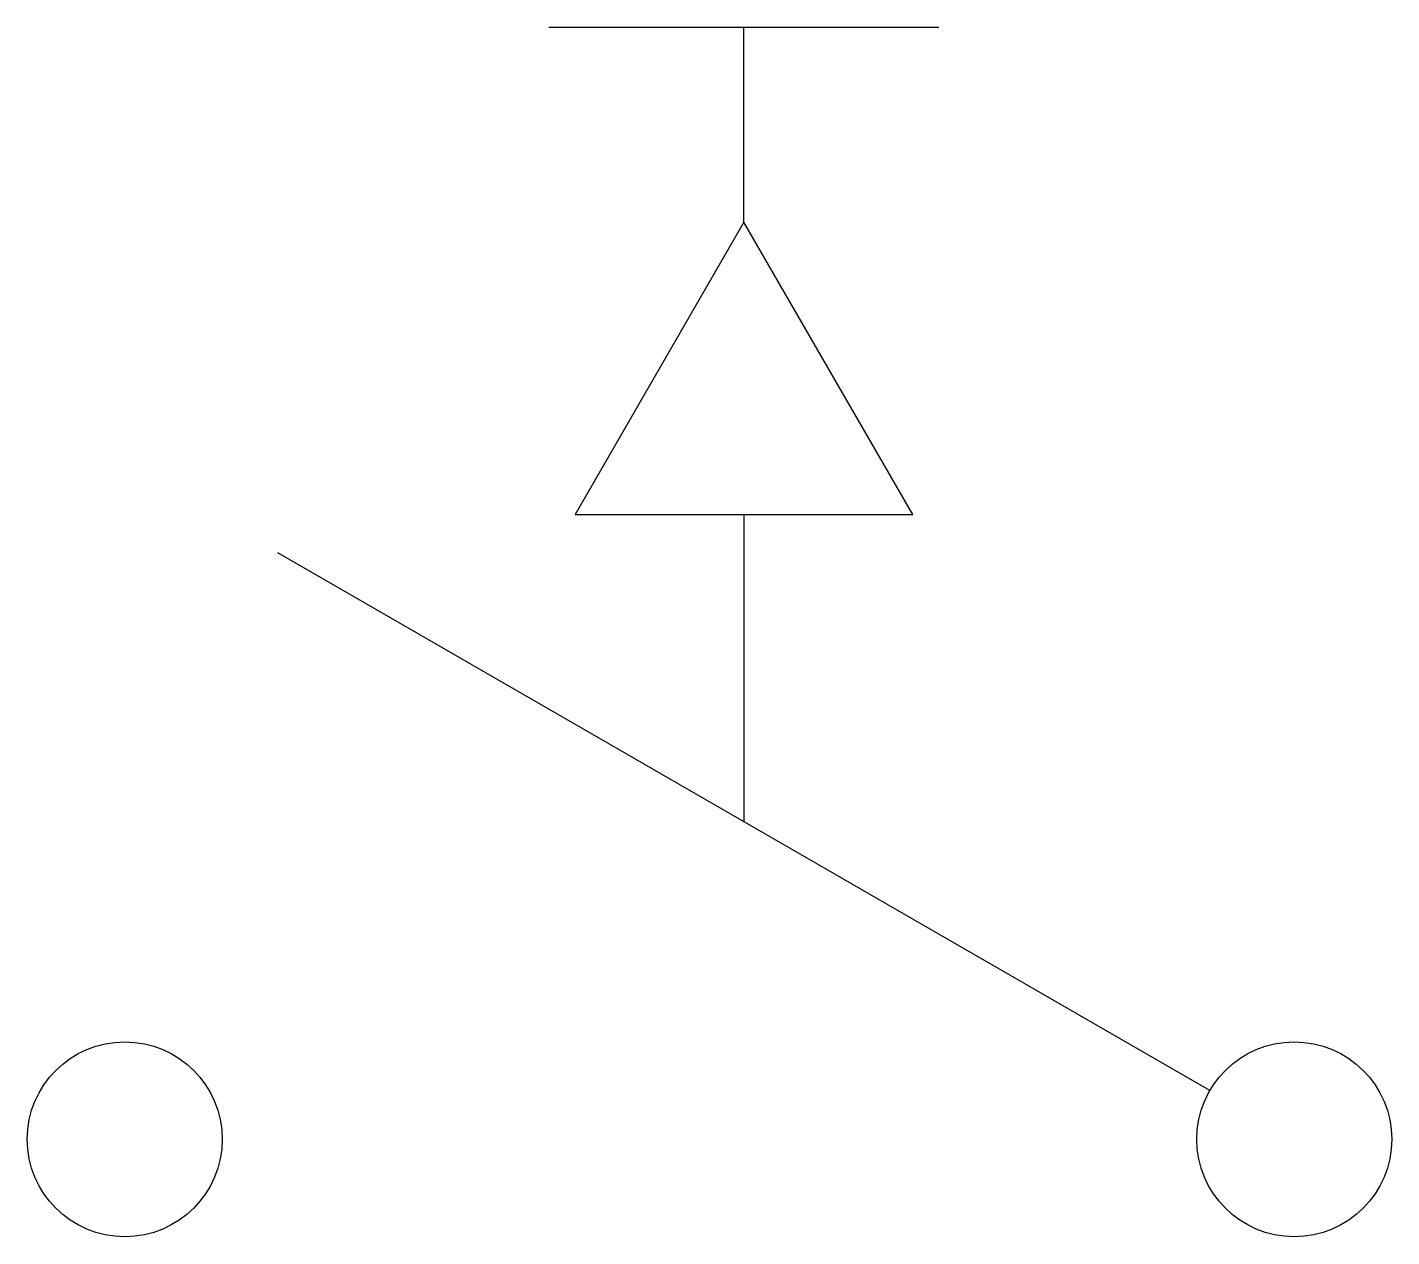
# Model space of a CAD drawing. Header units: millimetres. Extents: x -2935.887 to -2935.304, y 3746.363 to 3746.88.
import ezdxf

# ---------------------------------------------------------------- set-up
doc = ezdxf.new("R2010")
doc.units = ezdxf.units.MM
doc.header["$LTSCALE"] = 10
doc.layers.add('Ele_diagramas', color=2, linetype='Continuous')

msp = doc.modelspace()

# ---------------------------------------------------------------- linework, layer by layer
at = {"layer": 'Ele_diagramas', "color": 3}
for p, q in [((-2935.66391, 3746.88011), (-2935.49725, 3746.88011)), ((-2935.58058, 3746.79678), (-2935.58058, 3746.88011)), ((-2935.58058, 3746.67178), (-2935.58058, 3746.54039))]:
    msp.add_line(p, q, dxfattribs=at)
at = {"layer": 'Ele_diagramas'}
for p, q in [((-2935.58058, 3746.79678), (-2935.65275, 3746.67178)), ((-2935.50841, 3746.67178), (-2935.58058, 3746.79678)), ((-2935.65275, 3746.67178), (-2935.50841, 3746.67178))]:
    msp.add_line(p, q, dxfattribs=at)
at = {"layer": 'Ele_diagramas', "color": 4}
msp.add_line((-2935.38137, 3746.42537), (-2935.77979, 3746.6554), dxfattribs=at)
at = {"layer": 'Ele_diagramas', "color": 2}
for centre in [(-2935.84528, 3746.40454), (-2935.34528, 3746.40454)]:
    msp.add_circle(centre, 0.04167, dxfattribs=at)

doc.saveas('drawing.dxf')
